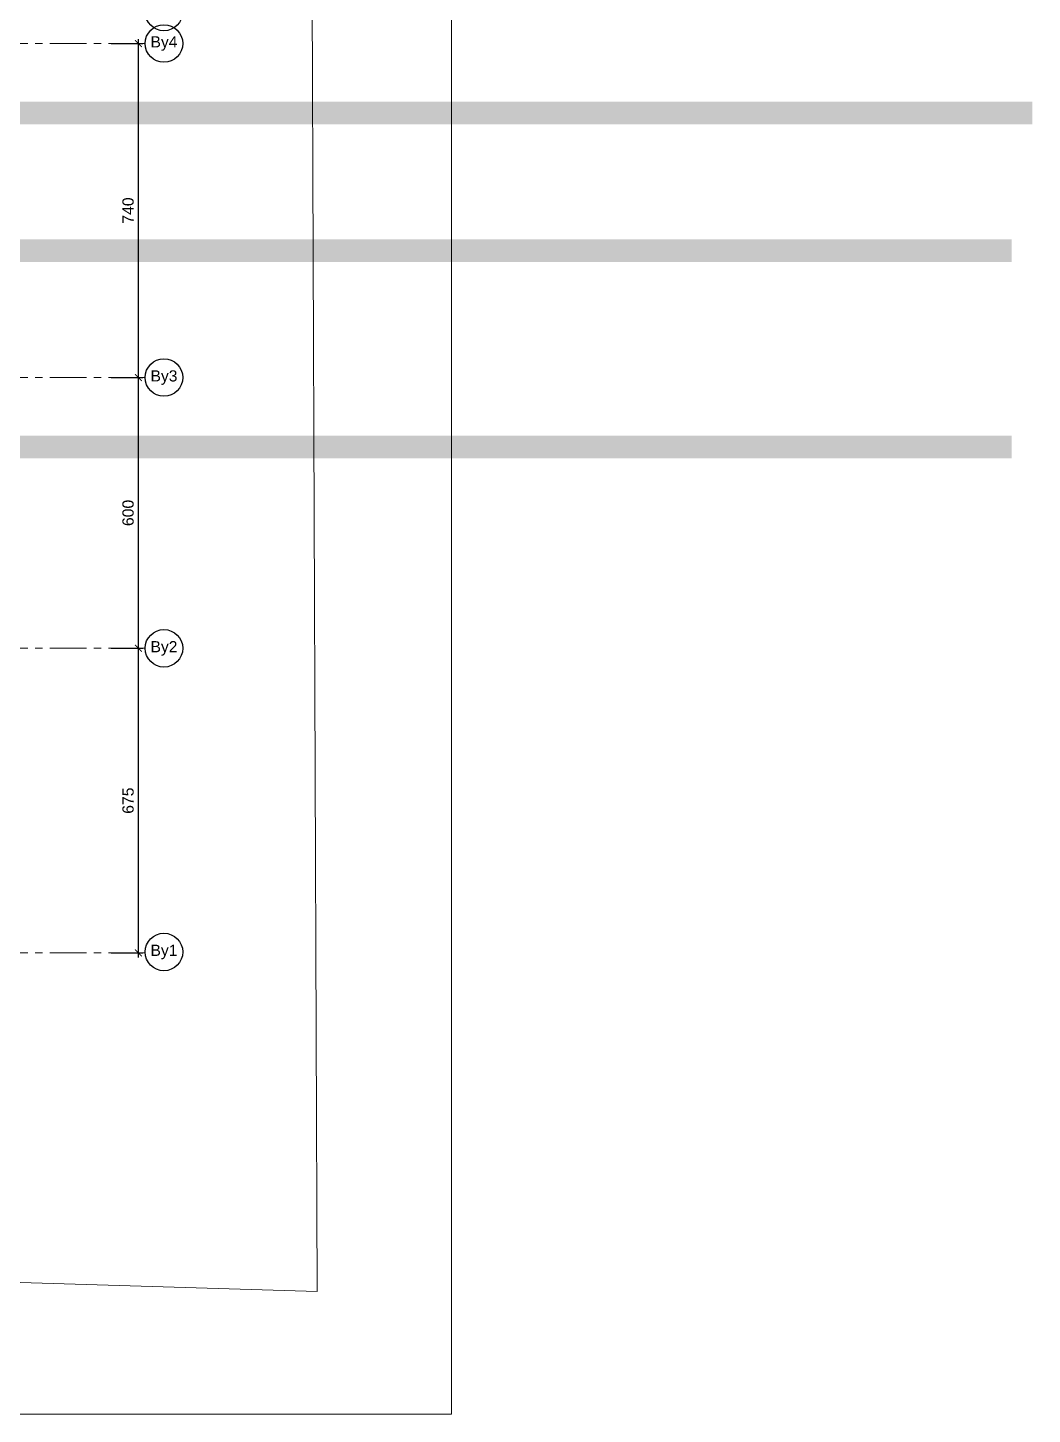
# Model space of a CAD drawing. Header units: centimetres. Extents: x 92587 to 105438, y -55119 to -48334.
# Drawn here: x 103214 to 105438, y -55119 to -52047 of the extents above; entities that cross this region are included whole.
import ezdxf
from ezdxf import colors
from ezdxf.entities.mleader import LeaderData, LeaderLine
from ezdxf.enums import TextEntityAlignment as Align
from ezdxf.math import Vec2, Vec3

# ---------------------------------------------------------------- set-up
doc = ezdxf.new("R2010")
doc.units = ezdxf.units.CM
doc.header["$LTSCALE"] = 50
doc.header["$MEASUREMENT"] = 0
for name, pattern in [('AXES', [2, 1.25, -0.25, 0.25, -0.25]), ('CACHE', [0.375, 0.25, -0.125]), ('Dot & Dashed', [335.138881, 158.75, -88.194444, 0, -88.194437])]:
    doc.linetypes.add(name, pattern=pattern)
doc.layers.get('0').update_dxf_attribs({"color": 8})
doc.layers.add('AXES', color=10, linetype='AXES')
doc.layers.add('BETON CACHE', color=4, linetype='CACHE', lineweight=5)
doc.layers.add('FMULT', color=150, linetype='Continuous', plot=False)
doc.layers.add('PILIER PREFA SUP TRAME', color=7, linetype='Continuous', true_color=0xded1ff)
doc.styles.add('FN_TEXT_1.50', font='arial.ttf', dxfattribs={"height": 10})
doc.styles.add('RS_TEXT_1.100', font='arial.ttf', dxfattribs={"height": 25})
doc.styles.add('RS_TEXT_1.50', font='arial.ttf', dxfattribs={"height": 12.5})
doc.styles.add('RS_TXT_100', font='arial.ttf', dxfattribs={"height": 25})
doc.dimstyles.new('RS_100CM_LINEAIRE', dxfattribs={"dimscale": 10, "dimtxt": 25, "dimasz": 1.5, "dimexe": 1, "dimexo": 2.5, "dimgap": 1, "dimtad": 1, "dimdec": 1, "dimrnd": 0.5, "dimdsep": 46, "dimtxsty": 'RS_TXT_100', "dimblk1": 'ARCHTICK', "dimblk2": 'ARCHTICK', "dimsah": 1, "dimcen": 2.5, "dimdle": 1, "dimclrt": 4, "dimadec": 0, "dimazin": 2, "dimtfac": 1, "dimtdec": 1, "dimtix": 1, "dimtmove": 2, "dimatfit": 3, "dimfxl": 1, "dimtolj": 1, "dimtzin": 0, "dimarcsym": 0})

# ---------------------------------------------------------------- blocks, each defined once
blk = doc.blocks.new('AXES_FN')
at = {"color": 0, "linetype": 'Continuous'}
blk.add_circle((0, 15), 22.2, dxfattribs=at)
at = {"color": 0, "style": 'FN_TEXT_1.50'}
blk.add_attdef('AXES', text='', height=12.5, dxfattribs=at).set_placement((-48.9, 20.6), align=Align.MIDDLE_CENTER)
blk = doc.blocks.new('_ArchTick')
at = {"color": 0, "linetype": 'ByBlock', "const_width": 0.15}
blk.add_lwpolyline([(-0.5, -0.5), (0.5, 0.5)], dxfattribs=at)
blk = doc.blocks.new('*D2450')
at = {"layer": 'AXES', "color": 0, "linetype": 'Continuous', "lineweight": -2, "ltscale": 0.5, "transparency": 16777216}
for p, q in [((103398.6, -53422.4), (103468.7, -53422.4)), ((103458.7, -54107.4), (103458.7, -53412.4)), ((103398.6, -54097.4), (103468.7, -54097.4))]:
    blk.add_line(p, q, dxfattribs=at)
at = {"layer": 'Defpoints', "color": 0, "linetype": 'Continuous', "ltscale": 0.5, "transparency": 16777216}
for p in [(103373.6, -53422.4), (103458.7, -53422.4), (103373.6, -54097.4)]:
    blk.add_point(p, dxfattribs=at)
at = {"layer": 'AXES', "color": 0, "linetype": 'Continuous', "lineweight": -2, "ltscale": 0.5, "transparency": 16777216, "xscale": 15, "yscale": 15, "zscale": 15}
for p, rotation in [((103458.7, -53422.4), 90), ((103458.7, -54097.4), 270)]:
    blk.add_blockref('_ArchTick', p, dxfattribs=dict(at, rotation=rotation))
at = {"layer": 'AXES', "color": 4, "linetype": 'Continuous', "lineweight": 5, "ltscale": 0.5, "transparency": 16777216, "insert": (103435.9, -53759.9), "char_height": 25, "attachment_point": 5, "rotation": 90, "style": 'RS_TXT_100'}
blk.add_mtext('\\A1;675', dxfattribs=at)
blk = doc.blocks.new('*D2451')
at = {"layer": 'AXES', "color": 0, "linetype": 'Continuous', "lineweight": -2, "ltscale": 0.5, "transparency": 16777216}
for p, q in [((103398.6, -52822.4), (103468.7, -52822.4)), ((103458.7, -53432.4), (103458.7, -52812.4)), ((103398.6, -53422.4), (103468.7, -53422.4))]:
    blk.add_line(p, q, dxfattribs=at)
at = {"layer": 'Defpoints', "color": 0, "linetype": 'Continuous', "ltscale": 0.5, "transparency": 16777216}
for p in [(103373.6, -52822.4), (103458.7, -52822.4), (103373.6, -53422.4)]:
    blk.add_point(p, dxfattribs=at)
at = {"layer": 'AXES', "color": 0, "linetype": 'Continuous', "lineweight": -2, "ltscale": 0.5, "transparency": 16777216, "xscale": 15, "yscale": 15, "zscale": 15}
for p, rotation in [((103458.7, -52822.4), 90), ((103458.7, -53422.4), 270)]:
    blk.add_blockref('_ArchTick', p, dxfattribs=dict(at, rotation=rotation))
at = {"layer": 'AXES', "color": 4, "linetype": 'Continuous', "lineweight": 5, "ltscale": 0.5, "transparency": 16777216, "insert": (103435.9, -53122.4), "char_height": 25, "attachment_point": 5, "rotation": 90, "style": 'RS_TXT_100'}
blk.add_mtext('\\A1;600', dxfattribs=at)
blk = doc.blocks.new('*D2452')
at = {"layer": 'AXES', "color": 0, "linetype": 'Continuous', "lineweight": -2, "ltscale": 0.5, "transparency": 16777216}
for p, q in [((103398.6, -52082.4), (103468.7, -52082.4)), ((103458.7, -52832.4), (103458.7, -52072.4)), ((103398.6, -52822.4), (103468.7, -52822.4))]:
    blk.add_line(p, q, dxfattribs=at)
at = {"layer": 'Defpoints', "color": 0, "linetype": 'Continuous', "ltscale": 0.5, "transparency": 16777216}
for p in [(103373.6, -52082.4), (103458.7, -52082.4), (103373.6, -52822.4)]:
    blk.add_point(p, dxfattribs=at)
at = {"layer": 'AXES', "color": 0, "linetype": 'Continuous', "lineweight": -2, "ltscale": 0.5, "transparency": 16777216, "xscale": 15, "yscale": 15, "zscale": 15}
for p, rotation in [((103458.7, -52082.4), 90), ((103458.7, -52822.4), 270)]:
    blk.add_blockref('_ArchTick', p, dxfattribs=dict(at, rotation=rotation))
at = {"layer": 'AXES', "color": 4, "linetype": 'Continuous', "lineweight": 5, "ltscale": 0.5, "transparency": 16777216, "insert": (103435.9, -52452.4), "char_height": 25, "attachment_point": 5, "rotation": 90, "style": 'RS_TXT_100'}
blk.add_mtext('\\A1;740', dxfattribs=at)
blk = doc.blocks.new('_Closed')
at = {"color": 0, "linetype": 'ByBlock', "lineweight": -2}
for p, q in [((-1, 0.167), (0, 0)), ((-1, 0.167), (-1, -0.167)), ((0, 0), (-1, -0.167)), ((0, 0), (-1, 0))]:
    blk.add_line(p, q, dxfattribs=at)

msp = doc.modelspace()

# ---------------------------------------------------------------- linework, layer by layer
at = {"layer": 'AXES', "lineweight": 5, "ltscale": 1.3}
for p, q in [((103473.75, -52082.36), (99404.26, -52082.36)), ((103473.75, -52822.36), (99404.26, -52822.36)), ((103473.75, -53422.36), (99404.26, -53422.36)), ((103473.75, -54097.36), (99404.26, -54097.36))]:
    msp.add_line(p, q, dxfattribs=at)
at = {"layer": 'BETON CACHE', "color": 232, "linetype": 'Dot & Dashed', "ltscale": 2}
msp.add_lwpolyline([(103854.19, -54847.46), (102540.95, -54807.71), (99193.7, -54401.92), (99594.8, -49521.26), (103244.08, -49407.74), (103833.48, -49414.31)], close=True, dxfattribs=at)
at = {"layer": 'FMULT', "lineweight": 5, "ltscale": 0.5}
msp.add_lwpolyline([(98856.14, -55119.47), (104151.9, -55119.47), (104151.9, -48775.25), (98856.14, -48775.25)], close=True, dxfattribs=at)

# ---------------------------------------------------------------- block references
at = {"layer": 'AXES', "linetype": 'ByBlock'}
ref = msp.add_blockref('AXES_FN', (103487.21, -52012.36), dxfattribs=dict(at, xscale=1.875, yscale=1.875, zscale=1.875, rotation=270))
ref.add_attrib('AXES', 'Ay4', dxfattribs={"layer": '0', "color": 0, "height": 24.75, "style": 'RS_TEXT_1.50'}).set_placement((103515.34, -52012.36), align=Align.MIDDLE)
ref = msp.add_blockref('AXES_FN', (103487.21, -52082.36), dxfattribs=dict(at, xscale=1.875, yscale=1.875, zscale=1.875, rotation=270))
ref.add_attrib('AXES', 'By4', dxfattribs={"layer": '0', "color": 0, "height": 24.75, "style": 'RS_TEXT_1.50'}).set_placement((103515.34, -52082.36), align=Align.MIDDLE)
ref = msp.add_blockref('AXES_FN', (103487.21, -52822.36), dxfattribs=dict(at, xscale=1.875, yscale=1.875, zscale=1.875, rotation=270))
ref.add_attrib('AXES', 'By3', dxfattribs={"layer": '0', "color": 0, "height": 24.75, "style": 'RS_TEXT_1.50'}).set_placement((103515.34, -52822.36), align=Align.MIDDLE)
ref = msp.add_blockref('AXES_FN', (103487.21, -53422.36), dxfattribs=dict(at, xscale=1.875, yscale=1.875, zscale=1.875, rotation=270))
ref.add_attrib('AXES', 'By2', dxfattribs={"layer": '0', "color": 0, "height": 24.75, "style": 'RS_TEXT_1.50'}).set_placement((103515.34, -53422.36), align=Align.MIDDLE)
ref = msp.add_blockref('AXES_FN', (103487.15, -54095.19), dxfattribs=dict(at, xscale=1.875, yscale=1.875, zscale=1.875, rotation=270))
ref.add_attrib('AXES', 'By1', dxfattribs={"layer": '0', "color": 0, "height": 24.75, "style": 'RS_TEXT_1.50'}).set_placement((103515.28, -54095.19), align=Align.MIDDLE)

# ---------------------------------------------------------------- dimensions: what is measured, and where the dimension line sits
at = {"layer": 'AXES', "linetype": 'Continuous', "lineweight": 5, "ltscale": 0.5}
for base, p1, p2, picture, middle in [((103458.7, -52082.36), (103373.57, -52822.36), (103373.57, -52082.36), '*D2452', (103435.93, -52452.36)), ((103458.7, -52822.36), (103373.57, -53422.36), (103373.57, -52822.36), '*D2451', (103435.93, -53122.36)), ((103458.7, -53422.36), (103373.57, -54097.36), (103373.57, -53422.36), '*D2450', (103435.93, -53759.86))]:
    dim = msp.add_linear_dim(base=base, p1=p1, p2=p2, angle=270, dimstyle='RS_100CM_LINEAIRE', dxfattribs=at)
    dim.commit()
    dim.dimension.update_dxf_attribs({"geometry": picture, "text_midpoint": middle})

# ---------------------------------------------------------------- next in the draw order: leaders
at = {"layer": 'PILIER PREFA SUP TRAME'}
ml = msp.add_multileader_mtext('Standard', dxfattribs=at)
ml.set_content('Tr.404', color=256, style='RS_TEXT_1.100')
ml.set_leader_properties()
ml.set_arrow_properties(name='CLOSED')
ml.build(insert=Vec2(0, 0))
ml.multileader.update_dxf_attribs({"text_right_attachment_type": 6, "dogleg_length": 0.36, "arrow_head_size": 70, "scale": 50})
ctx = ml.context
ctx.base_point, ctx.scale, ctx.char_height, ctx.arrow_head_size, ctx.landing_gap_size, ctx.plane_origin = Vec3(100735.34, -52236.67), 50, 25, 70, 4.5, Vec3(100646.85, -52107.36)
ctx.right_attachment = 6
notes = []
notes.append((ctx, [(0, (1, 1, 0), (100717.34, -52236.67), (1, 0), 18, [(0, [(100646.85, -52107.36)], 0, [])])]))
ctx.mtext.insert, ctx.mtext.width, ctx.mtext.flow_direction = Vec3(100739.84, -52223.96), 93.7074, 5
ctx.mtext.has_bg_fill, ctx.mtext.bg_color, ctx.mtext.bg_scale_factor, ctx.mtext.bg_transparency, ctx.mtext.use_window_bg_color = 1, -1023410146, 1.5, 0, 0
ml = msp.add_multileader_mtext('Standard', dxfattribs=at)
ml.set_content('Tr.404', color=256, style='RS_TEXT_1.100')
ml.set_leader_properties()
ml.set_arrow_properties(name='CLOSED')
ml.build(insert=Vec2(0, 0))
ml.multileader.update_dxf_attribs({"text_right_attachment_type": 6, "dogleg_length": 0.36, "arrow_head_size": 70, "scale": 50})
ctx = ml.context
ctx.base_point, ctx.scale, ctx.char_height, ctx.arrow_head_size, ctx.landing_gap_size, ctx.plane_origin = Vec3(100689.44, -52541.67), 50, 25, 70, 4.5, Vec3(100600.95, -52412.36)
ctx.right_attachment = 6
notes.append((ctx, [(0, (1, 1, 0), (100671.44, -52541.67), (1, 0), 18, [(0, [(100600.95, -52412.36)], 0, [])])]))
ctx.mtext.insert, ctx.mtext.width, ctx.mtext.flow_direction = Vec3(100693.94, -52528.96), 93.7074, 5
ctx.mtext.has_bg_fill, ctx.mtext.bg_color, ctx.mtext.bg_scale_factor, ctx.mtext.bg_transparency, ctx.mtext.use_window_bg_color = 1, -1023410146, 1.5, 0, 0
ml = msp.add_multileader_mtext('Standard', dxfattribs=at)
ml.set_content('Tr.404', color=256, style='RS_TEXT_1.100')
ml.set_leader_properties()
ml.set_arrow_properties(name='CLOSED')
ml.build(insert=Vec2(0, 0))
ml.multileader.update_dxf_attribs({"text_right_attachment_type": 6, "dogleg_length": 0.36, "arrow_head_size": 70, "scale": 50})
ctx = ml.context
ctx.base_point, ctx.scale, ctx.char_height, ctx.arrow_head_size, ctx.landing_gap_size, ctx.plane_origin = Vec3(100689.44, -52976.67), 50, 25, 70, 4.5, Vec3(100600.95, -52847.36)
ctx.right_attachment = 6
notes.append((ctx, [(0, (1, 1, 0), (100671.44, -52976.67), (1, 0), 18, [(0, [(100600.95, -52847.36)], 0, [])])]))
ctx.mtext.insert, ctx.mtext.width, ctx.mtext.flow_direction = Vec3(100693.94, -52963.96), 93.7074, 5
ctx.mtext.has_bg_fill, ctx.mtext.bg_color, ctx.mtext.bg_scale_factor, ctx.mtext.bg_transparency, ctx.mtext.use_window_bg_color = 1, -1023410146, 1.5, 0, 0
for ctx, leaders in notes:
    for number, flags, end, landing, length, lines in leaders:
        leader = LeaderData()
        leader.index, (leader.has_last_leader_line, leader.has_dogleg_vector, leader.attachment_direction) = number, flags
        leader.last_leader_point, leader.dogleg_vector, leader.dogleg_length = Vec3(end), Vec3(landing), length
        for number, points, colour, breaks in lines:
            line = LeaderLine()
            line.index, line.vertices, line.color, line.breaks = number, Vec3.list(points), colors.encode_raw_color(colour), breaks
            leader.lines.append(line)
        ctx.leaders.append(leader)

doc.saveas('drawing.dxf')
